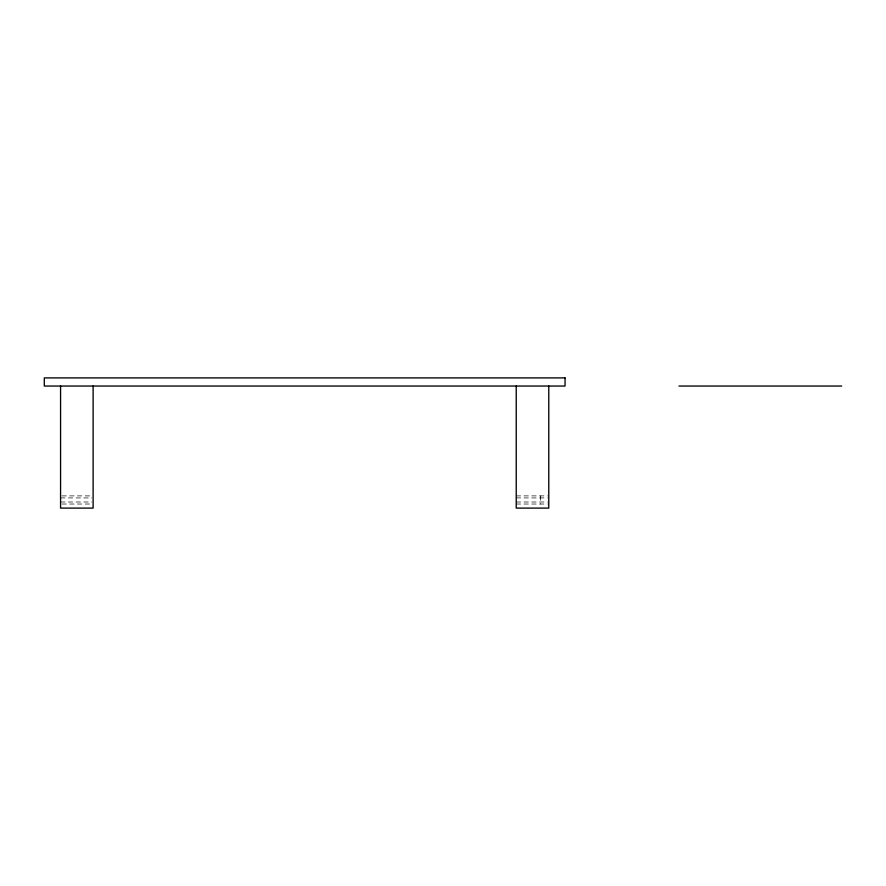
<?xml version="1.0" encoding="UTF-8"?>
<svg xmlns="http://www.w3.org/2000/svg" width="886" height="886" viewBox="0 0 886 886"><rect width="100%" height="100%" fill="white"/><g stroke="black" fill="none" stroke-linecap="round" stroke-linejoin="round"><path stroke-width="0.66" stroke-dasharray="4.43 3.32" d="M61.931 495.894L91.767 495.894M516.228 495.894L547.426 495.894M60.569 497.921L91.767 497.921M516.228 497.921L547.426 497.921M60.569 501.997L91.767 501.997M516.228 501.997L547.426 501.997M61.931 504.023L91.767 504.023M516.228 504.023L547.426 504.023M540.637 495.894L540.637 504.023"/><path stroke-width="1.33" d="M678.964 386.041L841.7 386.041M548.777 386.041L548.777 508.099L516.228 508.099L516.228 386.041M93.119 386.041L93.119 508.099L60.569 508.099L60.569 386.041M565.046 377.901L44.3 377.901L44.3 386.041L565.046 386.041L565.046 377.901"/></g></svg>
